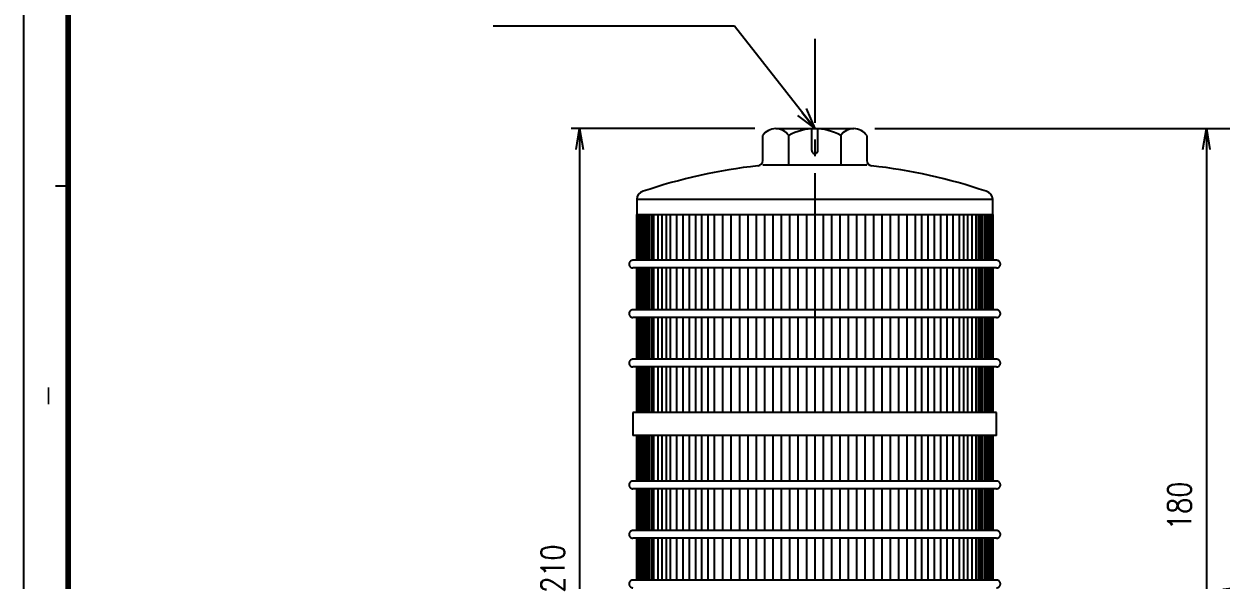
# Model space of a CAD drawing. Extents: x 0 to 36769, y -42 to 11490.
# Drawn here: x 16428 to 19286, y 2441 to 3768 of the extents above; entities that cross this region are included whole.
import ezdxf

# ---------------------------------------------------------------- set-up
doc = ezdxf.new("R2010")
doc.units = 0
doc.header["$LTSCALE"] = 160
doc.header["$MEASUREMENT"] = 0
doc.linetypes.add('CENTER', pattern=[2, 1.25, -0.25, 0.25, -0.25])
doc.layers.get('0').update_dxf_attribs({"linetype": 'CONTINUOUS'})
doc.layers.get('DEFPOINTS').update_dxf_attribs({"linetype": 'CONTINUOUS'})
for name, color, linetype in [('BALLOON', 1, 'CONTINUOUS'), ('DIM', 7, 'CONTINUOUS'), ('EQI', 3, 'CONTINUOUS'), ('T-F', 7, 'CONTINUOUS'), ('T-N', 4, 'CONTINUOUS'), ('TEXT', 7, 'CONTINUOUS'), ('ZL', 5, 'CONTINUOUS'), ('機器', 3, 'CONTINUOUS')]:
    doc.layers.add(name, color=color, linetype=linetype)
doc.styles.add('NMS2', font='romans.shx', dxfattribs={"width": 0.7})
doc.styles.add('ROMANSEXTFONT', font='romans.shx', dxfattribs={"width": 0.8, "bigfont": 'extfont.shx'})
doc.dimstyles.get("Standard").update_dxf_attribs({"dimscale": 20, "dimtxt": 2.8, "dimasz": 2.5, "dimexe": 1, "dimexo": 2.5, "dimgap": 0.8, "dimtad": 1, "dimdec": 0, "dimrnd": 0.5, "dimzin": 9, "dimdsep": 46, "dimtxsty": 'ROMANSEXTFONT', "dimblk": 'OPEN', "dimcen": -0.6, "dimclrd": 256, "dimclre": 256, "dimclrt": 2, "dimadec": 0, "dimazin": 0, "dimtfac": 1, "dimtdec": 0, "dimtmove": 1, "dimatfit": 3, "dimldrblk": 'OPEN', "dimfxl": 0, "dimtvp": 1, "dimtolj": 1, "dimtzin": 9, "dimarcsym": 0})

# ---------------------------------------------------------------- blocks, each defined once
blk = doc.blocks.new('_OPEN')
at = {"color": 0, "linetype": 'ByBlock'}
for p, q in [((-1, 0.167), (0, 0)), ((0, 0), (-1, -0.167)), ((0, 0), (-1, 0))]:
    blk.add_line(p, q, dxfattribs=at)
blk = doc.blocks.new('*D76')
at = {"linetype": 'ByBlock'}
for p, q in [((18172.5, 3517.9), (17734.2, 3517.9)), ((17754.2, 3517.9), (17754.2, 1417.9)), ((18222.5, 3517.9), (18222.5, 3517.9)), ((17996.6, 1417.9), (17734.2, 1417.9))]:
    blk.add_line(p, q, dxfattribs=at)
at = {"layer": 'DEFPOINTS', "linetype": 'ByBlock'}
for p in [(18222.5, 3517.9), (18046.6, 1417.9)]:
    blk.add_point(p, dxfattribs=at)
at = {"linetype": 'ByBlock', "xscale": 50, "yscale": 50, "zscale": 50}
for p, rotation in [((17754.2, 3517.9), 90), ((17754.2, 1417.9), 270)]:
    blk.add_blockref('_OPEN', p, dxfattribs=dict(at, rotation=rotation))
at = {"color": 2, "linetype": 'ByBlock', "insert": (17690.2, 2467.9), "char_height": 56, "attachment_point": 5, "rotation": 90, "style": 'ROMANSEXTFONT'}
blk.add_mtext('\\A1;210', dxfattribs=at)
blk = doc.blocks.new('*D77')
at = {"linetype": 'ByBlock'}
for p, q in [((18458.9, 3517.9), (18458.9, 3517.9)), ((18508.9, 3517.9), (19392.8, 3517.9)), ((19372.8, 3517.9), (19372.8, 1217.9)), ((19190.7, 1217.9), (19392.8, 1217.9))]:
    blk.add_line(p, q, dxfattribs=at)
at = {"layer": 'DEFPOINTS', "linetype": 'ByBlock'}
for p in [(18458.9, 3517.9), (19140.7, 1217.9)]:
    blk.add_point(p, dxfattribs=at)
at = {"linetype": 'ByBlock', "xscale": 50, "yscale": 50, "zscale": 50}
for p, rotation in [((19372.8, 3517.9), 90), ((19372.8, 1217.9), 270)]:
    blk.add_blockref('_OPEN', p, dxfattribs=dict(at, rotation=rotation))
at = {"color": 2, "linetype": 'ByBlock', "insert": (19308.8, 2367.9), "char_height": 56, "attachment_point": 5, "rotation": 90, "style": 'ROMANSEXTFONT'}
blk.add_mtext('\\A1;230', dxfattribs=at)
blk = doc.blocks.new('*D78')
at = {"linetype": 'ByBlock'}
for p, q in [((18408.9, 3517.9), (18408.9, 3517.9)), ((18458.9, 3517.9), (19270.7, 3517.9)), ((19250.7, 3517.9), (19250.7, 1717.9)), ((18777.3, 1717.9), (19270.7, 1717.9))]:
    blk.add_line(p, q, dxfattribs=at)
at = {"layer": 'DEFPOINTS', "linetype": 'ByBlock'}
for p in [(18408.9, 3517.9), (18727.3, 1717.9)]:
    blk.add_point(p, dxfattribs=at)
at = {"linetype": 'ByBlock', "xscale": 50, "yscale": 50, "zscale": 50}
for p, rotation in [((19250.7, 3517.9), 90), ((19250.7, 1717.9), 270)]:
    blk.add_blockref('_OPEN', p, dxfattribs=dict(at, rotation=rotation))
at = {"color": 2, "linetype": 'ByBlock', "insert": (19186.7, 2617.9), "char_height": 56, "attachment_point": 5, "rotation": 90, "style": 'ROMANSEXTFONT'}
blk.add_mtext('\\A1;180', dxfattribs=at)
blk = doc.blocks.new('YA_1')
at = {"color": 0, "linetype": 'Continuous'}
for p in [(-1, 0.268), (-1, -0.268), (-1, 0)]:
    blk.add_line(p, (0, 0), dxfattribs=at)

msp = doc.modelspace()

# ---------------------------------------------------------------- linework, layer by layer
at = {"layer": 'BALLOON', "color": 0}
msp.add_line((18315.70981, 3517.92353), (18123.97372, 3762.69915), dxfattribs=at)
at = {"layer": 'DIM'}
msp.add_line((18123.97372, 3762.69915), (17547.59706, 3762.69915), dxfattribs=at)
at = {"layer": 'EQI', "color": 0}
msp.add_line((18315.70981, 3517.92353), (18333.70981, 3517.92353), dxfattribs=at)
at = {"layer": 'T-F'}
msp.add_line((16533.20113, 3380.23779), (16503.20113, 3380.23779), dxfattribs=at)
at = {"layer": 'T-F', "const_width": 14}
msp.add_lwpolyline([(16533.20113, 11380.23779), (32433.20113, 11380.23779), (32433.20113, 170.23779), (16533.20113, 170.23779)], close=True, dxfattribs=at)
at = {"layer": 'ZL'}
msp.add_lwpolyline([(16427.60224, 11483.72736), (32525.18276, 11483.72736), (32525.18276, -29.88022), (16427.60224, -29.88022)], close=True, dxfattribs=at)
at = {"layer": '機器', "color": 1, "linetype": 'CENTER'}
for p, q in [((18315.70981, 3731.80594), (18315.70981, 2967.42023)), ((18315.70981, 2949.11044), (18315.70981, 2840.2663)), ((18315.70981, 2785.76418), (18315.70981, 2676.8051)), ((18315.70981, 2658.49531), (18315.70981, 2558.69113)), ((18315.70981, 2540.38134), (18315.70981, 2440.57716))]:
    msp.add_line(p, q, dxfattribs=at)
at = {"layer": '機器'}
for p, q in [((18222.54539, 3517.92353), (18315.71939, 3517.92353)), ((18308.45523, 3465.66041), (18308.45523, 3517.92353)), ((18315.71939, 3517.92353), (18408.89338, 3517.92353)), ((18322.98359, 3465.63095), (18322.98365, 3517.92352)), ((18191.4874, 3442.06878), (18191.4874, 3501.28349)), ((18191.4874, 3442.06878), (18191.4874, 3501.28349)), ((18253.60339, 3430.30071), (18253.60339, 3501.28349)), ((18377.83538, 3501.28349), (18377.83538, 3430.30071)), ((18439.95138, 3501.28349), (18439.95138, 3442.06878)), ((18439.95138, 3430.30071), (18191.4874, 3430.30071)), ((18740.71717, 3349.10551), (17890.71521, 3349.10551)), ((17890.71521, 3349.10551), (17890.71521, 3312.60725)), ((18740.71717, 3312.60725), (18740.71717, 3349.10551)), ((17890.71521, 3203.64817), (17890.71521, 3312.60725)), ((18740.71717, 3312.49231), (17890.71521, 3312.49231)), ((18740.71717, 3312.60725), (18740.71717, 3203.64817)), ((18749.87207, 3203.64817), (17881.56032, 3203.64817)), ((18749.87207, 3185.33838), (17881.56032, 3185.33838)), ((17890.71521, 3085.5342), (17890.71521, 3185.33838)), ((18740.71717, 3185.45332), (18740.71717, 3085.5342)), ((18749.87207, 3085.5342), (17881.56032, 3085.5342)), ((18749.87207, 3067.22441), (17881.56032, 3067.22441)), ((17890.71521, 2967.42023), (17890.71521, 3067.22441)), ((18740.71717, 3067.22441), (18740.71717, 2967.42023)), ((18749.87207, 2967.42023), (17881.56032, 2967.42023)), ((18749.87207, 2949.11044), (17881.56032, 2949.11044)), ((17890.71521, 2840.2663), (17890.71521, 2949.11044)), ((18740.71717, 2949.11044), (18740.71717, 2840.2663)), ((18749.86888, 2840.2663), (17881.55713, 2840.2663)), ((17881.55713, 2840.2663), (17881.55713, 2785.76418)), ((18749.86888, 2785.76418), (18749.86888, 2840.15136)), ((18749.86888, 2785.76418), (17881.55713, 2785.76418)), ((17890.71202, 2676.8051), (17890.71202, 2785.76418)), ((18740.71398, 2785.76418), (18740.71398, 2676.8051)), ((18749.87207, 2676.8051), (17881.56032, 2676.8051)), ((18749.87207, 2658.49531), (17881.56032, 2658.49531)), ((17890.71202, 2558.69113), (17890.71202, 2658.49531)), ((18740.71398, 2658.49531), (18740.71398, 2558.69113)), ((18749.87207, 2558.69113), (17881.56032, 2558.69113)), ((18749.87207, 2540.38134), (17881.56032, 2540.38134)), ((17890.71202, 2440.57716), (17890.71202, 2540.38134)), ((18740.71398, 2540.38134), (18740.71398, 2440.57716)), ((18749.87207, 2440.57716), (17881.56032, 2440.57716))]:
    msp.add_line(p, q, dxfattribs=at)
at = {"layer": '機器', "linetype": 'CENTER'}
for p, q in [((17893.21939, 3312.49231), (17893.21939, 3203.64817)), ((17895.71939, 3312.49231), (17895.71939, 3203.64817)), ((17898.21939, 3312.49231), (17898.21939, 3203.64817)), ((17900.71939, 3312.49231), (17900.71939, 3203.64817)), ((17903.21939, 3312.49231), (17903.21939, 3203.64817)), ((17905.71939, 3312.49231), (17905.71939, 3203.64817)), ((17910.71939, 3312.49231), (17910.71939, 3203.64817)), ((17915.71939, 3312.49231), (17915.71939, 3203.64817)), ((17920.71939, 3312.49231), (17920.71939, 3203.64817)), ((17925.71939, 3312.49231), (17925.71939, 3203.64817)), ((17930.71939, 3312.49231), (17930.71939, 3203.64817)), ((17940.71939, 3312.49231), (17940.71939, 3203.64817)), ((17950.71939, 3312.49231), (17950.71939, 3203.64817)), ((17960.71939, 3312.49231), (17960.71939, 3203.64817)), ((17970.71939, 3312.49231), (17970.71939, 3203.64817)), ((17985.71939, 3312.49231), (17985.71939, 3203.64817)), ((18000.71939, 3312.49231), (18000.71939, 3203.64817)), ((18015.71939, 3312.49231), (18015.71939, 3203.64817)), ((18030.71939, 3312.49231), (18030.71939, 3203.64817)), ((18045.71939, 3312.49231), (18045.71939, 3203.64817)), ((18060.71939, 3312.49231), (18060.71939, 3203.64817)), ((18075.71939, 3312.49231), (18075.71939, 3203.64817)), ((18095.71939, 3312.49231), (18095.71939, 3203.64817)), ((18115.71939, 3312.49231), (18115.71939, 3203.64817)), ((18135.71939, 3312.49231), (18135.71939, 3203.64817)), ((18155.71939, 3312.49231), (18155.71939, 3203.64817)), ((18175.71939, 3312.49231), (18175.71939, 3203.64817)), ((18195.71939, 3312.49231), (18195.71939, 3203.64817)), ((18215.71939, 3312.49231), (18215.71939, 3203.64817)), ((18235.71939, 3312.49231), (18235.71939, 3203.64817)), ((18255.71939, 3312.49231), (18255.71939, 3203.64817)), ((18275.71939, 3312.49231), (18275.71939, 3203.64817)), ((18295.71939, 3312.49231), (18295.71939, 3203.64817)), ((18315.71939, 3312.49231), (18315.71939, 3203.64817)), ((18335.71939, 3312.49231), (18335.71939, 3203.64817)), ((18355.71939, 3312.49231), (18355.71939, 3203.64817)), ((18375.71939, 3312.49231), (18375.71939, 3203.64817)), ((18395.71939, 3312.49231), (18395.71939, 3203.64817)), ((18415.71939, 3312.49231), (18415.71939, 3203.64817)), ((18435.71939, 3312.49231), (18435.71939, 3203.64817)), ((18455.71939, 3312.49231), (18455.71939, 3203.64817)), ((18475.71939, 3312.49231), (18475.71939, 3203.64817)), ((18495.71939, 3312.49231), (18495.71939, 3203.64817)), ((18515.71939, 3312.49231), (18515.71939, 3203.64817)), ((18535.71939, 3312.49231), (18535.71939, 3203.64817)), ((18555.71939, 3312.49231), (18555.71939, 3203.64817)), ((18570.71939, 3312.49231), (18570.71939, 3203.64817)), ((18585.71939, 3312.49231), (18585.71939, 3203.64817)), ((18600.71939, 3312.49231), (18600.71939, 3203.64817)), ((18615.71939, 3312.49231), (18615.71939, 3203.64817)), ((18630.71939, 3312.49231), (18630.71939, 3203.64817)), ((18645.71939, 3312.49231), (18645.71939, 3203.64817)), ((18660.71939, 3312.49231), (18660.71939, 3203.64817)), ((18670.713, 3312.50868), (18670.71939, 3203.66454)), ((18680.713, 3312.50914), (18680.71939, 3203.665)), ((18690.713, 3312.5096), (18690.71939, 3203.66546)), ((18700.713, 3312.51007), (18700.71939, 3203.66592)), ((18705.713, 3312.49231), (18705.713, 3203.64817)), ((18710.713, 3312.49231), (18710.713, 3203.64817)), ((18715.713, 3312.49231), (18715.713, 3203.64817)), ((18720.713, 3312.49231), (18720.713, 3203.64817)), ((18725.713, 3312.49231), (18725.713, 3203.64817)), ((18728.213, 3312.49231), (18728.213, 3203.64817)), ((18730.713, 3312.49231), (18730.713, 3203.64817)), ((18733.213, 3312.49231), (18733.213, 3203.64817)), ((18735.713, 3312.49231), (18735.713, 3203.64817)), ((18738.213, 3312.49231), (18738.213, 3203.64817)), ((17893.21939, 3185.33838), (17893.21939, 3085.5342)), ((17895.71939, 3185.33838), (17895.71939, 3085.5342)), ((17898.21939, 3185.33838), (17898.21939, 3085.5342)), ((17900.71939, 3185.33838), (17900.71939, 3085.5342)), ((17903.21939, 3185.33838), (17903.21939, 3085.5342)), ((17905.71939, 3185.33838), (17905.71939, 3085.5342)), ((17910.71939, 3185.33838), (17910.71939, 3085.5342)), ((17915.71939, 3185.33838), (17915.71939, 3085.5342)), ((17920.71939, 3185.33838), (17920.71939, 3085.5342)), ((17925.71939, 3185.33838), (17925.71939, 3085.5342)), ((17930.71939, 3185.33838), (17930.71939, 3085.5342)), ((17940.71939, 3185.33838), (17940.71939, 3085.5342)), ((17950.71939, 3185.33838), (17950.71939, 3085.5342)), ((17960.71939, 3185.33838), (17960.71939, 3085.5342)), ((17970.71939, 3185.33838), (17970.71939, 3085.5342)), ((17985.71939, 3185.33838), (17985.71939, 3085.5342)), ((18000.71939, 3185.33838), (18000.71939, 3085.5342)), ((18015.71939, 3185.33838), (18015.71939, 3085.5342)), ((18030.71939, 3185.33838), (18030.71939, 3085.5342)), ((18045.71939, 3185.33838), (18045.71939, 3085.5342)), ((18060.71939, 3185.33838), (18060.71939, 3085.5342)), ((18075.71939, 3185.33838), (18075.71939, 3085.5342)), ((18095.71939, 3185.33838), (18095.71939, 3085.5342)), ((18115.71939, 3185.33838), (18115.71939, 3085.5342)), ((18135.71939, 3185.33838), (18135.71939, 3085.5342)), ((18155.71939, 3185.33838), (18155.71939, 3085.5342)), ((18175.71939, 3185.33838), (18175.71939, 3085.5342)), ((18195.71939, 3185.33838), (18195.71939, 3085.5342)), ((18215.71939, 3185.33838), (18215.71939, 3085.5342)), ((18235.71939, 3185.33838), (18235.71939, 3085.5342)), ((18255.71939, 3185.33838), (18255.71939, 3085.5342)), ((18275.71939, 3185.33838), (18275.71939, 3085.5342)), ((18295.71939, 3185.33838), (18295.71939, 3085.5342)), ((18315.71939, 3185.33838), (18315.71939, 3085.5342)), ((18335.71939, 3185.33838), (18335.71939, 3085.5342)), ((18355.71939, 3185.33838), (18355.71939, 3085.5342)), ((18375.71939, 3185.33838), (18375.71939, 3085.5342)), ((18395.71939, 3185.33838), (18395.71939, 3085.5342)), ((18415.71939, 3185.33838), (18415.71939, 3085.5342)), ((18435.71939, 3185.33838), (18435.71939, 3085.5342)), ((18455.71939, 3185.33838), (18455.71939, 3085.5342)), ((18475.71939, 3185.33838), (18475.71939, 3085.5342)), ((18495.71939, 3185.33838), (18495.71939, 3085.5342)), ((18515.71939, 3185.33838), (18515.71939, 3085.5342)), ((18535.71939, 3185.33838), (18535.71939, 3085.5342)), ((18555.71939, 3185.33838), (18555.71939, 3085.5342)), ((18570.71939, 3185.33838), (18570.71939, 3085.5342)), ((18585.71939, 3185.33838), (18585.71939, 3085.5342)), ((18600.71939, 3185.33838), (18600.71939, 3085.5342)), ((18615.71939, 3185.33838), (18615.71939, 3085.5342)), ((18630.71939, 3185.33838), (18630.71939, 3085.5342)), ((18645.71939, 3185.33838), (18645.71939, 3085.5342)), ((18660.71939, 3185.33838), (18660.71939, 3085.5342)), ((18670.713, 3185.35475), (18670.71374, 3085.5342)), ((18680.713, 3185.35521), (18680.71374, 3085.5342)), ((18690.713, 3185.35567), (18690.71374, 3085.5342)), ((18700.713, 3185.35614), (18700.71374, 3085.5342)), ((18705.713, 3185.33838), (18705.713, 3085.5342)), ((18710.713, 3185.33838), (18710.713, 3085.5342)), ((18715.713, 3185.33838), (18715.713, 3085.5342)), ((18720.713, 3185.33838), (18720.713, 3085.5342)), ((18725.713, 3185.33838), (18725.713, 3085.5342)), ((18728.213, 3185.33838), (18728.213, 3085.5342)), ((18730.713, 3185.33838), (18730.713, 3085.5342)), ((18733.213, 3185.33838), (18733.213, 3085.5342)), ((18735.713, 3185.33838), (18735.713, 3085.5342)), ((18738.213, 3185.33838), (18738.213, 3085.5342)), ((17893.21939, 3067.22441), (17893.21939, 2967.42023)), ((17895.71939, 3067.22441), (17895.71939, 2967.42023)), ((17898.21939, 3067.22441), (17898.21939, 2967.42023)), ((17900.71939, 3067.22441), (17900.71939, 2967.42023)), ((17903.21939, 3067.22441), (17903.21939, 2967.42023)), ((17905.71939, 3067.22441), (17905.71939, 2967.42023)), ((17910.71939, 3067.22441), (17910.71939, 2967.42023)), ((17915.71939, 3067.22441), (17915.71939, 2967.42023)), ((17920.71939, 3067.22441), (17920.71939, 2967.42023)), ((17925.71939, 3067.22441), (17925.71939, 2967.42023)), ((17930.71939, 3067.22441), (17930.71939, 2967.42023)), ((17940.71939, 3067.22441), (17940.71939, 2967.42023)), ((17950.71939, 3067.22441), (17950.71939, 2967.42023)), ((17960.71939, 3067.22441), (17960.71939, 2967.42023)), ((17970.71939, 3067.22441), (17970.71939, 2967.42023)), ((17985.71939, 3067.22441), (17985.71939, 2967.42023)), ((18000.71939, 3067.22441), (18000.71939, 2967.42023)), ((18015.71939, 3067.22441), (18015.71939, 2967.42023)), ((18030.71939, 3067.22441), (18030.71939, 2967.42023)), ((18045.71939, 3067.22441), (18045.71939, 2967.42023)), ((18060.71939, 3067.22441), (18060.71939, 2967.42023)), ((18075.71939, 3067.22441), (18075.71939, 2967.42023)), ((18095.71939, 3067.22441), (18095.71939, 2967.42023)), ((18115.71939, 3067.22441), (18115.71939, 2967.42023)), ((18135.71939, 3067.22441), (18135.71939, 2967.42023)), ((18155.71939, 3067.22441), (18155.71939, 2967.42023)), ((18175.71939, 3067.22441), (18175.71939, 2967.42023)), ((18195.71939, 3067.22441), (18195.71939, 2967.42023)), ((18215.71939, 3067.22441), (18215.71939, 2967.42023)), ((18235.71939, 3067.22441), (18235.71939, 2967.42023)), ((18255.71939, 3067.22441), (18255.71939, 2967.42023)), ((18275.71939, 3067.22441), (18275.71939, 2967.42023)), ((18295.71939, 3067.22441), (18295.71939, 2967.42023)), ((18315.71939, 3067.22441), (18315.71939, 2967.42023)), ((18335.71939, 3067.22441), (18335.71939, 2967.42023)), ((18355.71939, 3067.22441), (18355.71939, 2967.42023)), ((18375.71939, 3067.22441), (18375.71939, 2967.42023)), ((18395.71939, 3067.22441), (18395.71939, 2967.42023)), ((18415.71939, 3067.22441), (18415.71939, 2967.42023)), ((18435.71939, 3067.22441), (18435.71939, 2967.42023)), ((18455.71939, 3067.22441), (18455.71939, 2967.42023)), ((18475.71939, 3067.22441), (18475.71939, 2967.42023)), ((18495.71939, 3067.22441), (18495.71939, 2967.42023)), ((18515.71939, 3067.22441), (18515.71939, 2967.42023)), ((18535.71939, 3067.22441), (18535.71939, 2967.42023)), ((18555.71939, 3067.22441), (18555.71939, 2967.42023)), ((18570.71939, 3067.22441), (18570.71939, 2967.42023)), ((18585.71939, 3067.22441), (18585.71939, 2967.42023)), ((18600.71939, 3067.22441), (18600.71939, 2967.42023)), ((18615.71939, 3067.22441), (18615.71939, 2967.42023)), ((18630.71939, 3067.22441), (18630.71939, 2967.42023)), ((18645.71939, 3067.22441), (18645.71939, 2967.42023)), ((18660.71939, 3067.22441), (18660.71939, 2967.42023)), ((18670.71388, 3067.22441), (18670.71462, 2967.42023)), ((18680.71388, 3067.22441), (18680.71462, 2967.42023)), ((18690.71388, 3067.22441), (18690.71462, 2967.42023)), ((18700.71388, 3067.22441), (18700.71462, 2967.42023)), ((18705.713, 3067.22441), (18705.713, 2967.42023)), ((18710.713, 3067.22441), (18710.713, 2967.42023)), ((18715.713, 3067.22441), (18715.713, 2967.42023)), ((18720.713, 3067.22441), (18720.713, 2967.42023)), ((18725.713, 3067.22441), (18725.713, 2967.42023)), ((18728.213, 3067.22441), (18728.213, 2967.42023)), ((18730.713, 3067.22441), (18730.713, 2967.42023)), ((18733.213, 3067.22441), (18733.213, 2967.42023)), ((18735.713, 3067.22441), (18735.713, 2967.42023)), ((18738.213, 3067.22441), (18738.213, 2967.42023)), ((17893.21939, 2949.11044), (17893.21939, 2840.2663)), ((17895.71939, 2949.11044), (17895.71939, 2840.2663)), ((17898.21939, 2949.11044), (17898.21939, 2840.2663)), ((17900.71939, 2949.11044), (17900.71939, 2840.2663)), ((17903.21939, 2949.11044), (17903.21939, 2840.2663)), ((17905.71939, 2949.11044), (17905.71939, 2840.2663)), ((17910.71939, 2949.11044), (17910.71939, 2840.2663)), ((17915.71939, 2949.11044), (17915.71939, 2840.2663)), ((17920.71939, 2949.11044), (17920.71939, 2840.2663)), ((17925.71939, 2949.11044), (17925.71939, 2840.2663)), ((17930.71939, 2949.11044), (17930.71939, 2840.2663)), ((17940.71939, 2949.11044), (17940.71939, 2840.2663)), ((17950.71939, 2949.11044), (17950.71939, 2840.2663)), ((17960.71939, 2949.11044), (17960.71939, 2840.2663)), ((17970.71939, 2949.11044), (17970.71939, 2840.2663)), ((17985.71939, 2949.11044), (17985.71939, 2840.2663)), ((18000.71939, 2949.11044), (18000.71939, 2840.2663)), ((18015.71939, 2949.11044), (18015.71939, 2840.2663)), ((18030.71939, 2949.11044), (18030.71939, 2840.2663)), ((18045.71939, 2949.11044), (18045.71939, 2840.2663)), ((18060.71939, 2949.11044), (18060.71939, 2840.2663)), ((18075.71939, 2949.11044), (18075.71939, 2840.2663)), ((18095.71939, 2949.11044), (18095.71939, 2840.2663)), ((18115.71939, 2949.11044), (18115.71939, 2840.2663)), ((18135.71939, 2949.11044), (18135.71939, 2840.2663)), ((18155.71939, 2949.11044), (18155.71939, 2840.2663)), ((18175.71939, 2949.11044), (18175.71939, 2840.2663)), ((18195.71939, 2949.11044), (18195.71939, 2840.2663)), ((18215.71939, 2949.11044), (18215.71939, 2840.2663)), ((18235.71939, 2949.11044), (18235.71939, 2840.2663)), ((18255.71939, 2949.11044), (18255.71939, 2840.2663)), ((18275.71939, 2949.11044), (18275.71939, 2840.2663)), ((18295.71939, 2949.11044), (18295.71939, 2840.2663)), ((18315.71939, 2949.11044), (18315.71939, 2840.2663)), ((18335.71939, 2949.11044), (18335.71939, 2840.2663)), ((18355.71939, 2949.11044), (18355.71939, 2840.2663)), ((18375.71939, 2949.11044), (18375.71939, 2840.2663)), ((18395.71939, 2949.11044), (18395.71939, 2840.2663)), ((18415.71939, 2949.11044), (18415.71939, 2840.2663)), ((18435.71939, 2949.11044), (18435.71939, 2840.2663)), ((18455.71939, 2949.11044), (18455.71939, 2840.2663)), ((18475.71939, 2949.11044), (18475.71939, 2840.2663)), ((18495.71939, 2949.11044), (18495.71939, 2840.2663)), ((18515.71939, 2949.11044), (18515.71939, 2840.2663)), ((18535.71939, 2949.11044), (18535.71939, 2840.2663)), ((18555.71939, 2949.11044), (18555.71939, 2840.2663)), ((18570.71939, 2949.11044), (18570.71939, 2840.2663)), ((18585.71939, 2949.11044), (18585.71939, 2840.2663)), ((18600.71939, 2949.11044), (18600.71939, 2840.2663)), ((18615.71939, 2949.11044), (18615.71939, 2840.2663)), ((18630.71939, 2949.11044), (18630.71939, 2840.2663)), ((18645.71939, 2949.11044), (18645.71939, 2840.2663)), ((18660.71939, 2949.11044), (18660.71939, 2840.2663)), ((18670.71476, 2949.11044), (18670.71557, 2840.2663)), ((18680.71476, 2949.11044), (18680.71557, 2840.2663)), ((18690.71476, 2949.11044), (18690.71557, 2840.2663)), ((18700.71476, 2949.11044), (18700.71557, 2840.2663)), ((18705.713, 2949.11044), (18705.713, 2840.2663)), ((18710.713, 2949.11044), (18710.713, 2840.2663)), ((18715.713, 2949.11044), (18715.713, 2840.2663)), ((18720.713, 2949.11044), (18720.713, 2840.2663)), ((18725.713, 2949.11044), (18725.713, 2840.2663)), ((18728.213, 2949.11044), (18728.213, 2840.2663)), ((18730.713, 2949.11044), (18730.713, 2840.2663)), ((18733.213, 2949.11044), (18733.213, 2840.2663)), ((18735.713, 2949.11044), (18735.713, 2840.2663)), ((18738.213, 2949.11044), (18738.213, 2840.2663)), ((17893.21619, 2785.76418), (17893.21619, 2676.8051)), ((17895.71619, 2785.76418), (17895.71619, 2676.8051)), ((17898.21619, 2785.76418), (17898.21619, 2676.8051)), ((17900.71619, 2785.76418), (17900.71619, 2676.8051)), ((17903.21619, 2785.76418), (17903.21619, 2676.8051)), ((17905.71619, 2785.76418), (17905.71619, 2676.8051)), ((17910.71619, 2785.76418), (17910.71619, 2676.8051)), ((17915.71619, 2785.76418), (17915.71619, 2676.8051)), ((17920.71619, 2785.76418), (17920.71619, 2676.8051)), ((17925.71619, 2785.76418), (17925.71619, 2676.8051)), ((17930.71619, 2785.76418), (17930.71619, 2676.8051)), ((17940.71619, 2785.76418), (17940.71619, 2676.8051)), ((17950.71619, 2785.76418), (17950.71619, 2676.8051)), ((17960.71619, 2785.76418), (17960.71619, 2676.8051)), ((17970.71619, 2785.76418), (17970.71619, 2676.8051)), ((17985.71619, 2785.76418), (17985.71619, 2676.8051)), ((18000.71619, 2785.76418), (18000.71619, 2676.8051)), ((18015.71619, 2785.76418), (18015.71619, 2676.8051)), ((18030.71619, 2785.76418), (18030.71619, 2676.8051)), ((18045.71619, 2785.76418), (18045.71619, 2676.8051)), ((18060.71619, 2785.76418), (18060.71619, 2676.8051)), ((18075.71619, 2785.76418), (18075.71619, 2676.8051)), ((18095.71619, 2785.76418), (18095.71619, 2676.8051)), ((18115.71619, 2785.76418), (18115.71619, 2676.8051)), ((18135.71619, 2785.76418), (18135.71619, 2676.8051)), ((18155.71619, 2785.76418), (18155.71619, 2676.8051)), ((18175.71619, 2785.76418), (18175.71619, 2676.8051)), ((18195.71619, 2785.76418), (18195.71619, 2676.8051)), ((18215.71619, 2785.76418), (18215.71619, 2676.8051)), ((18235.71619, 2785.76418), (18235.71619, 2676.8051)), ((18255.71619, 2785.76418), (18255.71619, 2676.8051)), ((18275.71619, 2785.76418), (18275.71619, 2676.8051)), ((18295.71619, 2785.76418), (18295.71619, 2676.8051)), ((18315.71619, 2785.76418), (18315.71619, 2676.8051)), ((18335.71619, 2785.76418), (18335.71619, 2676.8051)), ((18355.71619, 2785.76418), (18355.71619, 2676.8051)), ((18375.71619, 2785.76418), (18375.71619, 2676.8051)), ((18395.71619, 2785.76418), (18395.71619, 2676.8051)), ((18415.71619, 2785.76418), (18415.71619, 2676.8051)), ((18435.71619, 2785.76418), (18435.71619, 2676.8051)), ((18455.71619, 2785.76418), (18455.71619, 2676.8051)), ((18475.71619, 2785.76418), (18475.71619, 2676.8051)), ((18495.71619, 2785.76418), (18495.71619, 2676.8051)), ((18515.71619, 2785.76418), (18515.71619, 2676.8051)), ((18535.71619, 2785.76418), (18535.71619, 2676.8051)), ((18555.71619, 2785.76418), (18555.71619, 2676.8051)), ((18570.71619, 2785.76418), (18570.71619, 2676.8051)), ((18585.71619, 2785.76418), (18585.71619, 2676.8051)), ((18600.71619, 2785.76418), (18600.71619, 2676.8051)), ((18615.71619, 2785.76418), (18615.71619, 2676.8051)), ((18630.71619, 2785.76418), (18630.71619, 2676.8051)), ((18645.71619, 2785.76418), (18645.71619, 2676.8051)), ((18660.71619, 2785.76418), (18660.71619, 2676.8051)), ((18670.71037, 2785.76418), (18670.7118, 2676.8051)), ((18680.71037, 2785.76418), (18680.7118, 2676.8051)), ((18690.71037, 2785.76418), (18690.7118, 2676.8051)), ((18700.71037, 2785.76418), (18700.7118, 2676.8051)), ((18705.70981, 2785.76418), (18705.70981, 2676.8051)), ((18710.70981, 2785.76418), (18710.70981, 2676.8051)), ((18715.70981, 2785.76418), (18715.70981, 2676.8051)), ((18720.70981, 2785.76418), (18720.70981, 2676.8051)), ((18725.70981, 2785.76418), (18725.70981, 2676.8051)), ((18728.20981, 2785.76418), (18728.20981, 2676.8051)), ((18730.70981, 2785.76418), (18730.70981, 2676.8051)), ((18733.20981, 2785.76418), (18733.20981, 2676.8051)), ((18735.70981, 2785.76418), (18735.70981, 2676.8051)), ((18738.20981, 2785.76418), (18738.20981, 2676.8051)), ((17893.21619, 2658.49531), (17893.21619, 2558.69113)), ((17895.71619, 2658.49531), (17895.71619, 2558.69113)), ((17898.21619, 2658.49531), (17898.21619, 2558.69113)), ((17900.71619, 2658.49531), (17900.71619, 2558.69113)), ((17903.21619, 2658.49531), (17903.21619, 2558.69113)), ((17905.71619, 2658.49531), (17905.71619, 2558.69113)), ((17910.71619, 2658.49531), (17910.71619, 2558.69113)), ((17915.71619, 2658.49531), (17915.71619, 2558.69113)), ((17920.71619, 2658.49531), (17920.71619, 2558.69113)), ((17925.71619, 2658.49531), (17925.71619, 2558.69113)), ((17930.71619, 2658.49531), (17930.71619, 2558.69113)), ((17940.71619, 2658.49531), (17940.71619, 2558.69113)), ((17950.71619, 2658.49531), (17950.71619, 2558.69113)), ((17960.71619, 2658.49531), (17960.71619, 2558.69113)), ((17970.71619, 2658.49531), (17970.71619, 2558.69113)), ((17985.71619, 2658.49531), (17985.71619, 2558.69113)), ((18000.71619, 2658.49531), (18000.71619, 2558.69113)), ((18015.71619, 2658.49531), (18015.71619, 2558.69113)), ((18030.71619, 2658.49531), (18030.71619, 2558.69113)), ((18045.71619, 2658.49531), (18045.71619, 2558.69113)), ((18060.71619, 2658.49531), (18060.71619, 2558.69113)), ((18075.71619, 2658.49531), (18075.71619, 2558.69113)), ((18095.71619, 2658.49531), (18095.71619, 2558.69113)), ((18115.71619, 2658.49531), (18115.71619, 2558.69113)), ((18135.71619, 2658.49531), (18135.71619, 2558.69113)), ((18155.71619, 2658.49531), (18155.71619, 2558.69113)), ((18175.71619, 2658.49531), (18175.71619, 2558.69113)), ((18195.71619, 2658.49531), (18195.71619, 2558.69113)), ((18215.71619, 2658.49531), (18215.71619, 2558.69113)), ((18235.71619, 2658.49531), (18235.71619, 2558.69113)), ((18255.71619, 2658.49531), (18255.71619, 2558.69113)), ((18275.71619, 2658.49531), (18275.71619, 2558.69113)), ((18295.71619, 2658.49531), (18295.71619, 2558.69113)), ((18315.71619, 2658.49531), (18315.71619, 2558.69113)), ((18335.71619, 2658.49531), (18335.71619, 2558.69113)), ((18355.71619, 2658.49531), (18355.71619, 2558.69113)), ((18375.71619, 2658.49531), (18375.71619, 2558.69113)), ((18395.71619, 2658.49531), (18395.71619, 2558.69113)), ((18415.71619, 2658.49531), (18415.71619, 2558.69113)), ((18435.71619, 2658.49531), (18435.71619, 2558.69113)), ((18455.71619, 2658.49531), (18455.71619, 2558.69113)), ((18475.71619, 2658.49531), (18475.71619, 2558.69113)), ((18495.71619, 2658.49531), (18495.71619, 2558.69113)), ((18515.71619, 2658.49531), (18515.71619, 2558.69113)), ((18535.71619, 2658.49531), (18535.71619, 2558.69113)), ((18555.71619, 2658.49531), (18555.71619, 2558.69113)), ((18570.71619, 2658.49531), (18570.71619, 2558.69113)), ((18585.71619, 2658.49531), (18585.71619, 2558.69113)), ((18600.71619, 2658.49531), (18600.71619, 2558.69113)), ((18615.71619, 2658.49531), (18615.71619, 2558.69113)), ((18630.71619, 2658.49531), (18630.71619, 2558.69113)), ((18645.71619, 2658.49531), (18645.71619, 2558.69113)), ((18660.71619, 2658.49531), (18660.71619, 2558.69113)), ((18670.71204, 2658.49531), (18670.71334, 2558.69113)), ((18680.71204, 2658.49531), (18680.71334, 2558.69113)), ((18690.71204, 2658.49531), (18690.71334, 2558.69113)), ((18700.71204, 2658.49531), (18700.71334, 2558.69113)), ((18705.70981, 2658.49531), (18705.70981, 2558.69113)), ((18710.70981, 2658.49531), (18710.70981, 2558.69113)), ((18715.70981, 2658.49531), (18715.70981, 2558.69113)), ((18720.70981, 2658.49531), (18720.70981, 2558.69113)), ((18725.70981, 2658.49531), (18725.70981, 2558.69113)), ((18728.20981, 2658.49531), (18728.20981, 2558.69113)), ((18730.70981, 2658.49531), (18730.70981, 2558.69113)), ((18733.20981, 2658.49531), (18733.20981, 2558.69113)), ((18735.70981, 2658.49531), (18735.70981, 2558.69113)), ((18738.20981, 2658.49531), (18738.20981, 2558.69113)), ((17893.21619, 2540.38134), (17893.21619, 2440.57716)), ((17895.71619, 2540.38134), (17895.71619, 2440.57716)), ((17898.21619, 2540.38134), (17898.21619, 2440.57716)), ((17900.71619, 2540.38134), (17900.71619, 2440.57716)), ((17903.21619, 2540.38134), (17903.21619, 2440.57716)), ((17905.71619, 2540.38134), (17905.71619, 2440.57716)), ((17910.71619, 2540.38134), (17910.71619, 2440.57716)), ((17915.71619, 2540.38134), (17915.71619, 2440.57716)), ((17920.71619, 2540.38134), (17920.71619, 2440.57716)), ((17925.71619, 2540.38134), (17925.71619, 2440.57716)), ((17930.71619, 2540.38134), (17930.71619, 2440.57716)), ((17940.71619, 2540.38134), (17940.71619, 2440.57716)), ((17950.71619, 2540.38134), (17950.71619, 2440.57716)), ((17960.71619, 2540.38134), (17960.71619, 2440.57716)), ((17970.71619, 2540.38134), (17970.71619, 2440.57716)), ((17985.71619, 2540.38134), (17985.71619, 2440.57716)), ((18000.71619, 2540.38134), (18000.71619, 2440.57716)), ((18015.71619, 2540.38134), (18015.71619, 2440.57716)), ((18030.71619, 2540.38134), (18030.71619, 2440.57716)), ((18045.71619, 2540.38134), (18045.71619, 2440.57716)), ((18060.71619, 2540.38134), (18060.71619, 2440.57716)), ((18075.71619, 2540.38134), (18075.71619, 2440.57716)), ((18095.71619, 2540.38134), (18095.71619, 2440.57716)), ((18115.71619, 2540.38134), (18115.71619, 2440.57716)), ((18135.71619, 2540.38134), (18135.71619, 2440.57716)), ((18155.71619, 2540.38134), (18155.71619, 2440.57716)), ((18175.71619, 2540.38134), (18175.71619, 2440.57716)), ((18195.71619, 2540.38134), (18195.71619, 2440.57716)), ((18215.71619, 2540.38134), (18215.71619, 2440.57716)), ((18235.71619, 2540.38134), (18235.71619, 2440.57716)), ((18255.71619, 2540.38134), (18255.71619, 2440.57716)), ((18275.71619, 2540.38134), (18275.71619, 2440.57716)), ((18295.71619, 2540.38134), (18295.71619, 2440.57716)), ((18315.71619, 2540.38134), (18315.71619, 2440.57716)), ((18335.71619, 2540.38134), (18335.71619, 2440.57716)), ((18355.71619, 2540.38134), (18355.71619, 2440.57716)), ((18375.71619, 2540.38134), (18375.71619, 2440.57716)), ((18395.71619, 2540.38134), (18395.71619, 2440.57716)), ((18415.71619, 2540.38134), (18415.71619, 2440.57716)), ((18435.71619, 2540.38134), (18435.71619, 2440.57716)), ((18455.71619, 2540.38134), (18455.71619, 2440.57716)), ((18475.71619, 2540.38134), (18475.71619, 2440.57716)), ((18495.71619, 2540.38134), (18495.71619, 2440.57716)), ((18515.71619, 2540.38134), (18515.71619, 2440.57716)), ((18535.71619, 2540.38134), (18535.71619, 2440.57716)), ((18555.71619, 2540.38134), (18555.71619, 2440.57716)), ((18570.71619, 2540.38134), (18570.71619, 2440.57716)), ((18585.71619, 2540.38134), (18585.71619, 2440.57716)), ((18600.71619, 2540.38134), (18600.71619, 2440.57716)), ((18615.71619, 2540.38134), (18615.71619, 2440.57716)), ((18630.71619, 2540.38134), (18630.71619, 2440.57716)), ((18645.71619, 2540.38134), (18645.71619, 2440.57716)), ((18660.71619, 2540.38134), (18660.71619, 2440.57716)), ((18670.71358, 2540.38134), (18670.71489, 2440.57716)), ((18680.71358, 2540.38134), (18680.71489, 2440.57716)), ((18690.71358, 2540.38134), (18690.71489, 2440.57716)), ((18700.71358, 2540.38134), (18700.71489, 2440.57716)), ((18705.70981, 2540.38134), (18705.70981, 2440.57716)), ((18710.70981, 2540.38134), (18710.70981, 2440.57716)), ((18715.70981, 2540.38134), (18715.70981, 2440.57716)), ((18720.70981, 2540.38134), (18720.70981, 2440.57716)), ((18725.70981, 2540.38134), (18725.70981, 2440.57716)), ((18728.20981, 2540.38134), (18728.20981, 2440.57716)), ((18730.70981, 2540.38134), (18730.70981, 2440.57716)), ((18733.20981, 2540.38134), (18733.20981, 2440.57716)), ((18735.70981, 2540.38134), (18735.70981, 2440.57716)), ((18738.20981, 2540.38134), (18738.20981, 2440.57716))]:
    msp.add_line(p, q, dxfattribs=at)
at = {"layer": '機器'}
for centre, radius, start, end in [((18222.54539, 3480.62711), 37.29933, 90, 146.37403157), ((18222.54539, 3480.62711), 37.29933, 33.62596842, 146.37403157), ((18315.71939, 3393.69154), 124.23199, 59.99997753, 119.99997644), ((18408.89338, 3480.62711), 37.29933, 33.62596842, 146.37403157), ((18315.71944, 3465.66041), 7.26421, 180, 0.23219579), ((18178.41035, 3442.06878), 13.07705, 276.29336672, 360), ((18178.41035, 3442.06878), 13.07705, 276.29336672, 360), ((18453.02843, 3442.06878), 13.07705, 180, 263.70663327), ((18321.3959, 2145.4844), 1291.36761, 96.29328276, 108.75647836), ((18310.04287, 2145.4844), 1291.36761, 71.24359723, 83.7067886), ((17910.33079, 3349.10551), 19.61558, 102.26328795, 180), ((18721.1016, 3349.10551), 19.61558, 0, 77.73671204)]:
    msp.add_arc(centre, radius, start, end, dxfattribs=at)
at = {"layer": '機器', "linetype": 'CENTER'}
for centre, start, end in [((17881.56032, 3194.49328), 90, 270), ((18749.87207, 3194.49328), 270, 90), ((17881.56032, 3076.37931), 90, 270), ((18749.87207, 3076.37931), 270, 90), ((17881.56032, 2958.26533), 90, 270), ((18749.87207, 2958.26533), 270, 90), ((17881.56032, 2667.65021), 90, 270), ((18749.87207, 2667.65021), 270, 90), ((17881.56032, 2549.53624), 90, 270), ((18749.87207, 2549.53624), 270, 90), ((17881.56032, 2431.42226), 90, 270), ((18749.87207, 2431.42226), 270, 90)]:
    msp.add_arc(centre, 9.15489, start, end, dxfattribs=at)

# ---------------------------------------------------------------- block references
at = {"layer": 'BALLOON', "color": 0, "xscale": 50.00000000000086, "yscale": 50, "zscale": 50, "rotation": 308.0720834446539}
msp.add_blockref('YA_1', (18315.70981, 3517.92353), dxfattribs=at)

# ---------------------------------------------------------------- texts
at = {"layer": 'T-N', "color": 4, "style": 'NMS2', "width": 0.7}
msp.add_text('I', height=40, dxfattribs=at).set_placement((16481.52785, 2860.04774))

# ---------------------------------------------------------------- dimensions: what is measured, and where the dimension line sits
at = {"layer": 'TEXT'}
for base, p1, p2, picture, middle in [((17754.15065, 1417.92645), (18222.54539, 3517.92645), (18046.59894, 1417.92645), '*D76', (17690.15065, 2467.92645)), ((19250.66933, 1717.92645), (18408.89338, 3517.92645), (18727.34634, 1717.92645), '*D78', (19186.66933, 2617.92645)), ((19372.78339, 1217.92645), (18458.89338, 3517.92645), (19140.70985, 1217.92645), '*D77', (19308.78339, 2367.92645))]:
    dim = msp.add_linear_dim(base=base, p1=p1, p2=p2, angle=90, dimstyle='Standard', override={"dimlfac": 0.1}, dxfattribs=at)
    dim.commit()
    dim.dimension.update_dxf_attribs({"geometry": picture, "text_midpoint": middle})

doc.saveas('drawing.dxf')
